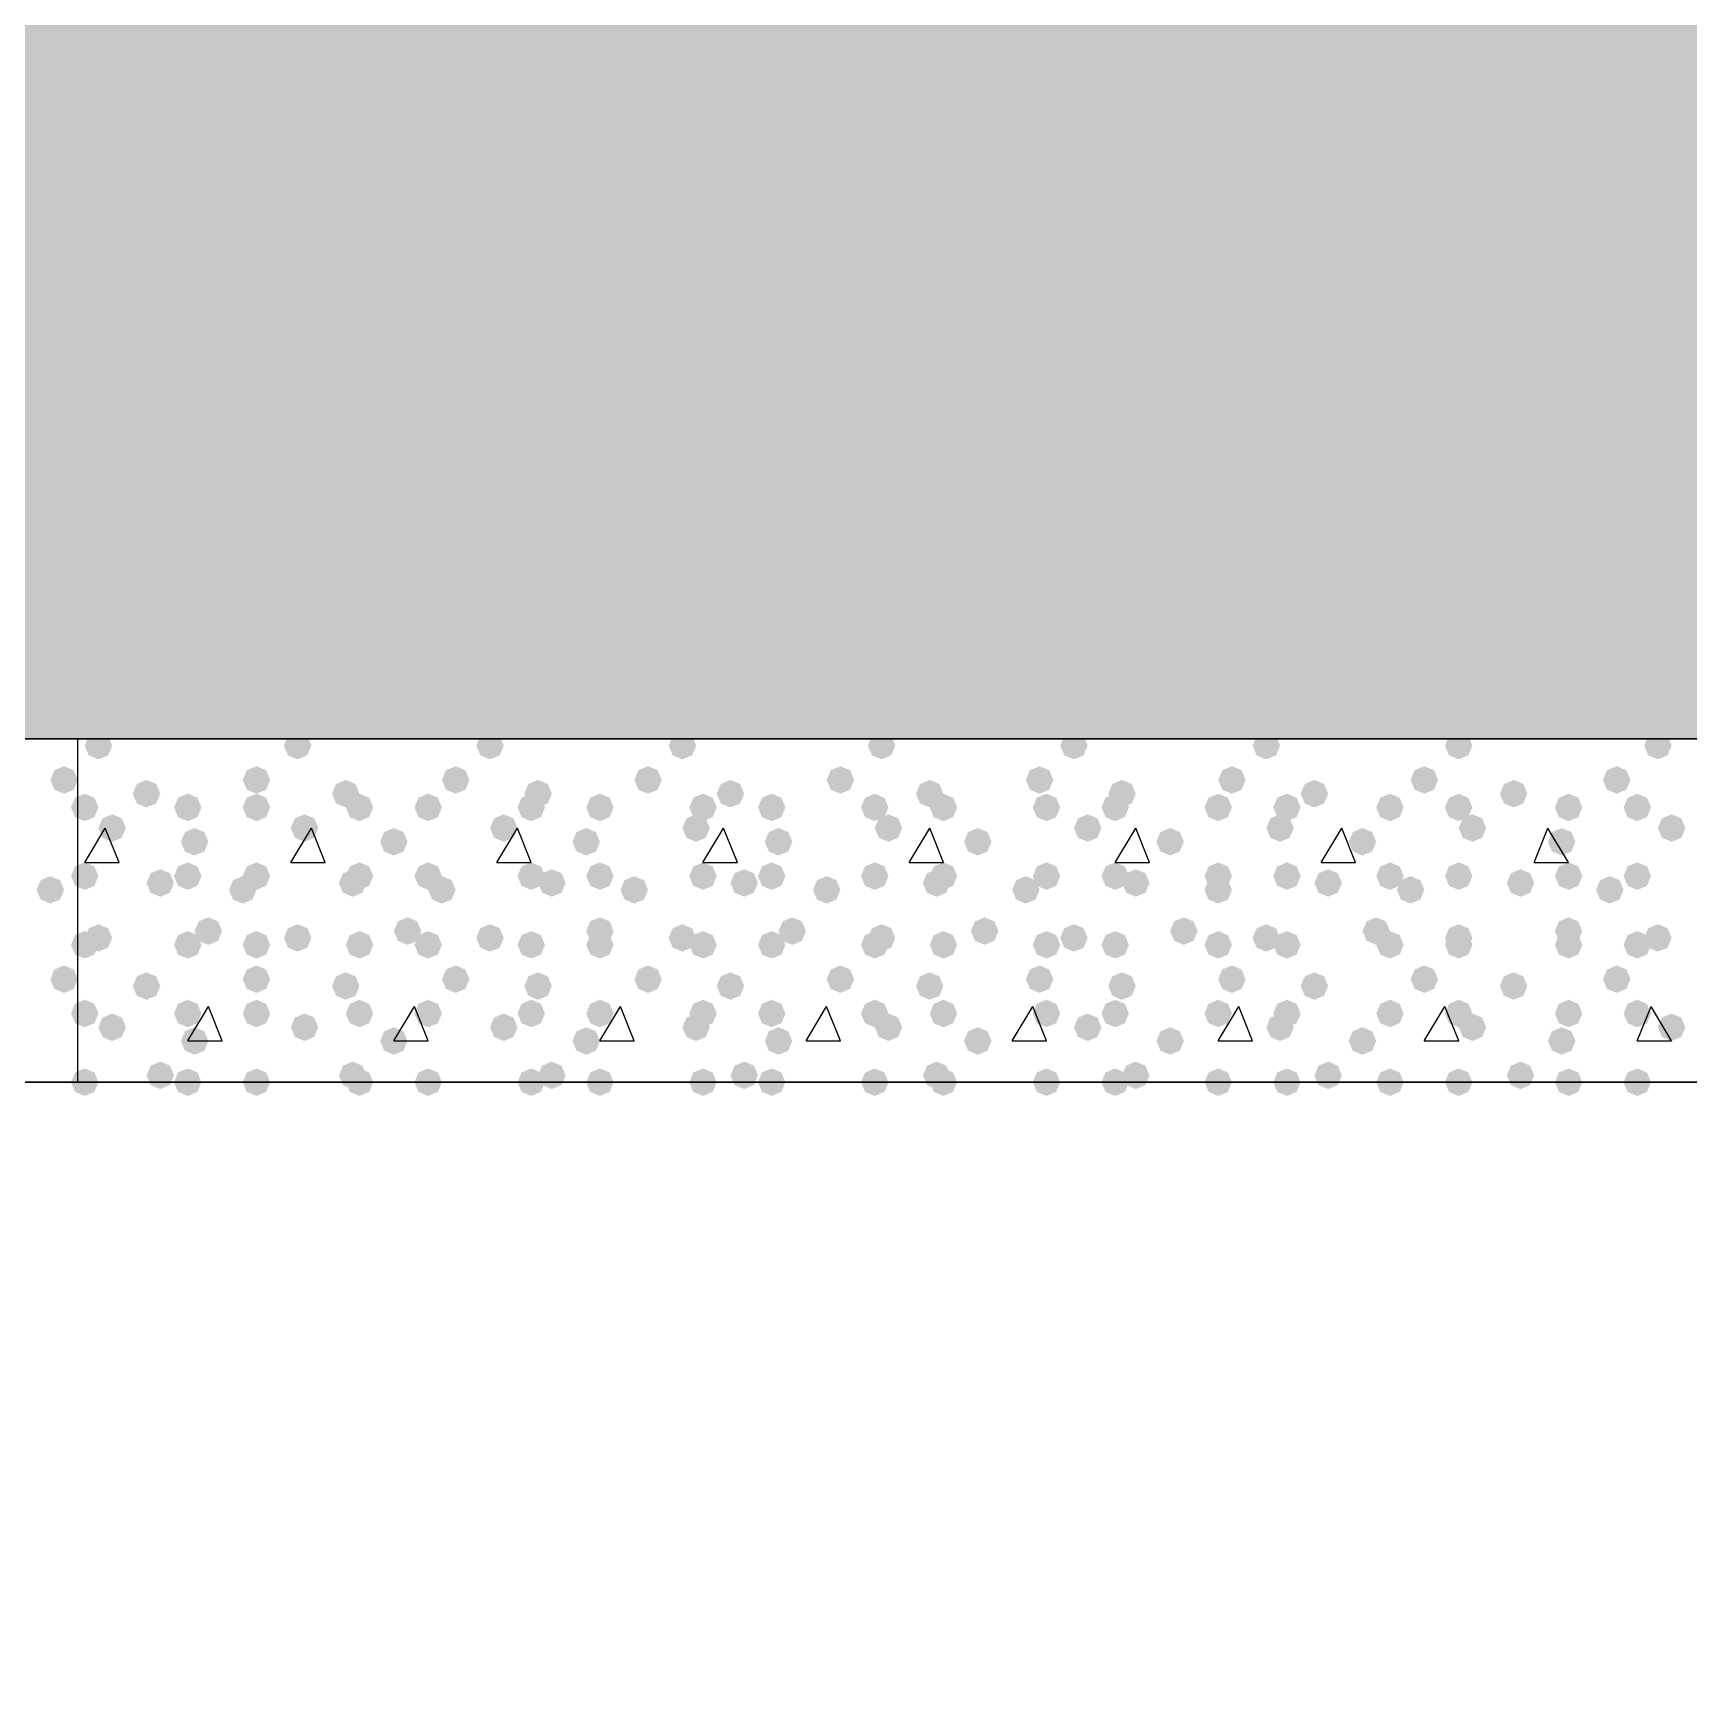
# Model space of a CAD drawing. Header units: millimetres. Extents: x 0 to 420, y 0 to 297.
# Drawn here: x 175.58 to 185.78, y 142.59 to 152.81 of the extents above; entities that cross this region are included whole.
import ezdxf

# ---------------------------------------------------------------- set-up
doc = ezdxf.new("R2010")
doc.units = ezdxf.units.MM
doc.layers.get('0').update_dxf_attribs({"linetype": 'CONTINUOUS'})

msp = doc.modelspace()

# ---------------------------------------------------------------- hatches: boundary and pattern name
at = {"true_color": 0x000008}
h = msp.add_hatch(color=0, dxfattribs=at)
h.paths.add_polyline_path([(379.603, 160.485667), (33.528, 160.485667), (379.603, 148.463)], flags=0)
h.paths.add_polyline_path([(33.528, 160.485667), (379.603, 148.463), (33.528, 148.463)], flags=0)
for points in [[(176.064333, 148.420667), (176.039463, 148.360871), (175.979667, 148.336), (175.919871, 148.360871), (175.895, 148.420667), (175.919871, 148.480462), (175.979667, 148.505333), (176.039462, 148.480463)], [(177.292, 148.420667), (177.267129, 148.360871), (177.207333, 148.336), (177.147538, 148.360871), (177.122667, 148.420667), (177.147537, 148.480462), (177.207333, 148.505333), (177.267129, 148.480463)], [(178.477333, 148.420667), (178.452463, 148.360871), (178.392667, 148.336), (178.332871, 148.360871), (178.308, 148.420667), (178.332871, 148.480462), (178.392667, 148.505333), (178.452462, 148.480463)], [(179.662667, 148.420667), (179.637796, 148.360871), (179.578, 148.336), (179.518204, 148.360871), (179.493333, 148.420667), (179.518204, 148.480462), (179.578, 148.505333), (179.637796, 148.480463)], [(180.890333, 148.420667), (180.865462, 148.360871), (180.805667, 148.336), (180.745871, 148.360871), (180.721, 148.420667), (180.745871, 148.480462), (180.805667, 148.505333), (180.865462, 148.480463)], [(182.075667, 148.420667), (182.050796, 148.360871), (181.991, 148.336), (181.931204, 148.360871), (181.906333, 148.420667), (181.931204, 148.480462), (181.991, 148.505333), (182.050796, 148.480463)], [(183.261, 148.420667), (183.236129, 148.360871), (183.176333, 148.336), (183.116538, 148.360871), (183.091667, 148.420667), (183.116537, 148.480462), (183.176333, 148.505333), (183.236129, 148.480463)], [(184.446333, 148.420667), (184.421462, 148.360871), (184.361667, 148.336), (184.301871, 148.360871), (184.277, 148.420667), (184.301871, 148.480462), (184.361667, 148.505333), (184.421462, 148.480463)], [(185.674, 148.420667), (185.649129, 148.360871), (185.589333, 148.336), (185.529538, 148.360871), (185.504667, 148.420667), (185.529537, 148.480462), (185.589333, 148.505333), (185.649129, 148.480463)], [(177.038, 148.209), (177.013129, 148.149204), (176.953333, 148.124333), (176.893538, 148.149204), (176.868667, 148.209), (176.893537, 148.268796), (176.953333, 148.293667), (177.013129, 148.268796)], [(178.265667, 148.209), (178.240796, 148.149204), (178.181, 148.124333), (178.121204, 148.149204), (178.096333, 148.209), (178.121204, 148.268796), (178.181, 148.293667), (178.240796, 148.268796)], [(179.451, 148.209), (179.426129, 148.149204), (179.366333, 148.124333), (179.306538, 148.149204), (179.281667, 148.209), (179.306537, 148.268796), (179.366333, 148.293667), (179.426129, 148.268796)], [(180.636333, 148.209), (180.611462, 148.149204), (180.551667, 148.124333), (180.491871, 148.149204), (180.467, 148.209), (180.491871, 148.268796), (180.551667, 148.293667), (180.611462, 148.268796)], [(181.864, 148.209), (181.839129, 148.149204), (181.779333, 148.124333), (181.719538, 148.149204), (181.694667, 148.209), (181.719537, 148.268796), (181.779333, 148.293667), (181.839129, 148.268796)], [(183.049333, 148.209), (183.024463, 148.149204), (182.964667, 148.124333), (182.904871, 148.149204), (182.88, 148.209), (182.904871, 148.268796), (182.964667, 148.293667), (183.024462, 148.268796)], [(184.234667, 148.209), (184.209796, 148.149204), (184.15, 148.124333), (184.090204, 148.149204), (184.065333, 148.209), (184.090204, 148.268796), (184.15, 148.293667), (184.209796, 148.268796)], [(185.42, 148.209), (185.395129, 148.149204), (185.335333, 148.124333), (185.275538, 148.149204), (185.250667, 148.209), (185.275537, 148.268796), (185.335333, 148.293667), (185.395129, 148.268796)], [(175.979667, 148.039667), (175.954796, 147.979871), (175.895, 147.955), (175.835204, 147.979871), (175.810333, 148.039667), (175.835204, 148.099462), (175.895, 148.124333), (175.954796, 148.099463)], [(176.360667, 148.124333), (176.335796, 148.064537), (176.276, 148.039667), (176.216204, 148.064537), (176.191333, 148.124333), (176.216204, 148.184129), (176.276, 148.209), (176.335796, 148.184129)], [(176.614667, 148.039667), (176.589796, 147.979871), (176.53, 147.955), (176.470204, 147.979871), (176.445333, 148.039667), (176.470204, 148.099462), (176.53, 148.124333), (176.589796, 148.099463)], [(177.038, 148.039667), (177.013129, 147.979871), (176.953333, 147.955), (176.893538, 147.979871), (176.868667, 148.039667), (176.893537, 148.099462), (176.953333, 148.124333), (177.013129, 148.099463)], [(177.588333, 148.124333), (177.563463, 148.064537), (177.503667, 148.039667), (177.443871, 148.064537), (177.419, 148.124333), (177.443871, 148.184129), (177.503667, 148.209), (177.563462, 148.184129)], [(177.673, 148.039667), (177.648129, 147.979871), (177.588333, 147.955), (177.528538, 147.979871), (177.503667, 148.039667), (177.528537, 148.099462), (177.588333, 148.124333), (177.648129, 148.099463)], [(178.096333, 148.039667), (178.071463, 147.979871), (178.011667, 147.955), (177.951871, 147.979871), (177.927, 148.039667), (177.951871, 148.099462), (178.011667, 148.124333), (178.071462, 148.099463)], [(178.731333, 148.039667), (178.706462, 147.979871), (178.646667, 147.955), (178.586871, 147.979871), (178.562, 148.039667), (178.586871, 148.099462), (178.646667, 148.124333), (178.706462, 148.099463)], [(178.773667, 148.124333), (178.748796, 148.064537), (178.689, 148.039667), (178.629204, 148.064537), (178.604333, 148.124333), (178.629204, 148.184129), (178.689, 148.209), (178.748796, 148.184129)], [(179.154667, 148.039667), (179.129796, 147.979871), (179.07, 147.955), (179.010204, 147.979871), (178.985333, 148.039667), (179.010204, 148.099462), (179.07, 148.124333), (179.129796, 148.099463)], [(179.789667, 148.039667), (179.764796, 147.979871), (179.705, 147.955), (179.645204, 147.979871), (179.620333, 148.039667), (179.645204, 148.099462), (179.705, 148.124333), (179.764796, 148.099463)], [(179.959, 148.124333), (179.934129, 148.064537), (179.874333, 148.039667), (179.814538, 148.064537), (179.789667, 148.124333), (179.814537, 148.184129), (179.874333, 148.209), (179.934129, 148.184129)], [(180.213, 148.039667), (180.188129, 147.979871), (180.128333, 147.955), (180.068537, 147.979871), (180.043667, 148.039667), (180.068537, 148.099462), (180.128333, 148.124333), (180.188129, 148.099463)], [(180.848, 148.039667), (180.823129, 147.979871), (180.763333, 147.955), (180.703537, 147.979871), (180.678667, 148.039667), (180.703537, 148.099462), (180.763333, 148.124333), (180.823129, 148.099463)], [(181.186667, 148.124333), (181.161796, 148.064537), (181.102, 148.039667), (181.042204, 148.064537), (181.017333, 148.124333), (181.042204, 148.184129), (181.102, 148.209), (181.161796, 148.184129)], [(181.271333, 148.039667), (181.246462, 147.979871), (181.186667, 147.955), (181.126871, 147.979871), (181.102, 148.039667), (181.126871, 148.099462), (181.186667, 148.124333), (181.246462, 148.099463)], [(181.906333, 148.039667), (181.881463, 147.979871), (181.821667, 147.955), (181.761871, 147.979871), (181.737, 148.039667), (181.761871, 148.099462), (181.821667, 148.124333), (181.881462, 148.099463)], [(182.329667, 148.039667), (182.304796, 147.979871), (182.245, 147.955), (182.185204, 147.979871), (182.160333, 148.039667), (182.185204, 148.099462), (182.245, 148.124333), (182.304796, 148.099463)], [(182.372, 148.124333), (182.347129, 148.064537), (182.287333, 148.039667), (182.227537, 148.064537), (182.202667, 148.124333), (182.227537, 148.184129), (182.287333, 148.209), (182.347129, 148.184129)], [(182.964667, 148.039667), (182.939796, 147.979871), (182.88, 147.955), (182.820204, 147.979871), (182.795333, 148.039667), (182.820204, 148.099462), (182.88, 148.124333), (182.939796, 148.099463)], [(183.388, 148.039667), (183.363129, 147.979871), (183.303333, 147.955), (183.243538, 147.979871), (183.218667, 148.039667), (183.243537, 148.099462), (183.303333, 148.124333), (183.363129, 148.099463)], [(183.557333, 148.124333), (183.532462, 148.064537), (183.472667, 148.039667), (183.412871, 148.064537), (183.388, 148.124333), (183.412871, 148.184129), (183.472667, 148.209), (183.532462, 148.184129)], [(184.023, 148.039667), (183.998129, 147.979871), (183.938333, 147.955), (183.878537, 147.979871), (183.853667, 148.039667), (183.878537, 148.099462), (183.938333, 148.124333), (183.998129, 148.099463)], [(184.446333, 148.039667), (184.421462, 147.979871), (184.361667, 147.955), (184.301871, 147.979871), (184.277, 148.039667), (184.301871, 148.099462), (184.361667, 148.124333), (184.421462, 148.099463)], [(184.785, 148.124333), (184.760129, 148.064537), (184.700333, 148.039667), (184.640537, 148.064537), (184.615667, 148.124333), (184.640537, 148.184129), (184.700333, 148.209), (184.760129, 148.184129)], [(185.123667, 148.039667), (185.098796, 147.979871), (185.039, 147.955), (184.979204, 147.979871), (184.954333, 148.039667), (184.979204, 148.099462), (185.039, 148.124333), (185.098796, 148.099463)], [(185.547, 148.039667), (185.522129, 147.979871), (185.462333, 147.955), (185.402537, 147.979871), (185.377667, 148.039667), (185.402537, 148.099462), (185.462333, 148.124333), (185.522129, 148.099463)], [(176.149, 147.912667), (176.124129, 147.852871), (176.064333, 147.828), (176.004538, 147.852871), (175.979667, 147.912667), (176.004537, 147.972462), (176.064333, 147.997333), (176.124129, 147.972463)], [(177.334333, 147.912667), (177.309463, 147.852871), (177.249667, 147.828), (177.189871, 147.852871), (177.165, 147.912667), (177.189871, 147.972462), (177.249667, 147.997333), (177.309462, 147.972463)], [(178.562, 147.912667), (178.537129, 147.852871), (178.477333, 147.828), (178.417537, 147.852871), (178.392667, 147.912667), (178.417537, 147.972462), (178.477333, 147.997333), (178.537129, 147.972463)], [(179.747333, 147.912667), (179.722463, 147.852871), (179.662667, 147.828), (179.602871, 147.852871), (179.578, 147.912667), (179.602871, 147.972462), (179.662667, 147.997333), (179.722462, 147.972463)], [(180.932667, 147.912667), (180.907796, 147.852871), (180.848, 147.828), (180.788204, 147.852871), (180.763333, 147.912667), (180.788204, 147.972462), (180.848, 147.997333), (180.907796, 147.972463)], [(182.160333, 147.912667), (182.135462, 147.852871), (182.075667, 147.828), (182.015871, 147.852871), (181.991, 147.912667), (182.015871, 147.972462), (182.075667, 147.997333), (182.135462, 147.972463)], [(183.345667, 147.912667), (183.320796, 147.852871), (183.261, 147.828), (183.201204, 147.852871), (183.176333, 147.912667), (183.201204, 147.972462), (183.261, 147.997333), (183.320796, 147.972463)], [(184.531, 147.912667), (184.506129, 147.852871), (184.446333, 147.828), (184.386538, 147.852871), (184.361667, 147.912667), (184.386537, 147.972462), (184.446333, 147.997333), (184.506129, 147.972463)], [(185.758667, 147.912667), (185.733796, 147.852871), (185.674, 147.828), (185.614204, 147.852871), (185.589333, 147.912667), (185.614204, 147.972462), (185.674, 147.997333), (185.733796, 147.972463)], [(176.657, 147.828), (176.632129, 147.768204), (176.572333, 147.743333), (176.512538, 147.768204), (176.487667, 147.828), (176.512537, 147.887796), (176.572333, 147.912667), (176.632129, 147.887796)], [(177.884667, 147.828), (177.859796, 147.768204), (177.8, 147.743333), (177.740204, 147.768204), (177.715333, 147.828), (177.740204, 147.887796), (177.8, 147.912667), (177.859796, 147.887796)], [(179.07, 147.828), (179.045129, 147.768204), (178.985333, 147.743333), (178.925538, 147.768204), (178.900667, 147.828), (178.925537, 147.887796), (178.985333, 147.912667), (179.045129, 147.887796)], [(180.255333, 147.828), (180.230462, 147.768204), (180.170667, 147.743333), (180.110871, 147.768204), (180.086, 147.828), (180.110871, 147.887796), (180.170667, 147.912667), (180.230462, 147.887796)], [(181.483, 147.828), (181.458129, 147.768204), (181.398333, 147.743333), (181.338538, 147.768204), (181.313667, 147.828), (181.338537, 147.887796), (181.398333, 147.912667), (181.458129, 147.887796)], [(182.668333, 147.828), (182.643463, 147.768204), (182.583667, 147.743333), (182.523871, 147.768204), (182.499, 147.828), (182.523871, 147.887796), (182.583667, 147.912667), (182.643462, 147.887796)], [(183.853667, 147.828), (183.828796, 147.768204), (183.769, 147.743333), (183.709204, 147.768204), (183.684333, 147.828), (183.709204, 147.887796), (183.769, 147.912667), (183.828796, 147.887796)], [(185.081333, 147.828), (185.056462, 147.768204), (184.996667, 147.743333), (184.936871, 147.768204), (184.912, 147.828), (184.936871, 147.887796), (184.996667, 147.912667), (185.056462, 147.887796)], [(175.979667, 147.616333), (175.954796, 147.556537), (175.895, 147.531667), (175.835204, 147.556537), (175.810333, 147.616333), (175.835204, 147.676129), (175.895, 147.701), (175.954796, 147.676129)], [(176.445333, 147.574), (176.420462, 147.514204), (176.360667, 147.489333), (176.300871, 147.514204), (176.276, 147.574), (176.300871, 147.633796), (176.360667, 147.658667), (176.420462, 147.633796)], [(176.614667, 147.616333), (176.589796, 147.556537), (176.53, 147.531667), (176.470204, 147.556537), (176.445333, 147.616333), (176.470204, 147.676129), (176.53, 147.701), (176.589796, 147.676129)], [(176.953333, 147.531667), (176.928462, 147.471871), (176.868667, 147.447), (176.808871, 147.471871), (176.784, 147.531667), (176.808871, 147.591462), (176.868667, 147.616333), (176.928462, 147.591463)], [(177.038, 147.616333), (177.013129, 147.556537), (176.953333, 147.531667), (176.893538, 147.556537), (176.868667, 147.616333), (176.893537, 147.676129), (176.953333, 147.701), (177.013129, 147.676129)], [(177.630667, 147.574), (177.605796, 147.514204), (177.546, 147.489333), (177.486204, 147.514204), (177.461333, 147.574), (177.486204, 147.633796), (177.546, 147.658667), (177.605796, 147.633796)], [(177.673, 147.616333), (177.648129, 147.556537), (177.588333, 147.531667), (177.528538, 147.556537), (177.503667, 147.616333), (177.528537, 147.676129), (177.588333, 147.701), (177.648129, 147.676129)], [(178.096333, 147.616333), (178.071463, 147.556537), (178.011667, 147.531667), (177.951871, 147.556537), (177.927, 147.616333), (177.951871, 147.676129), (178.011667, 147.701), (178.071462, 147.676129)], [(178.181, 147.531667), (178.156129, 147.471871), (178.096333, 147.447), (178.036538, 147.471871), (178.011667, 147.531667), (178.036537, 147.591462), (178.096333, 147.616333), (178.156129, 147.591463)], [(178.731333, 147.616333), (178.706462, 147.556537), (178.646667, 147.531667), (178.586871, 147.556537), (178.562, 147.616333), (178.586871, 147.676129), (178.646667, 147.701), (178.706462, 147.676129)], [(178.858333, 147.574), (178.833463, 147.514204), (178.773667, 147.489333), (178.713871, 147.514204), (178.689, 147.574), (178.713871, 147.633796), (178.773667, 147.658667), (178.833462, 147.633796)], [(179.154667, 147.616333), (179.129796, 147.556537), (179.07, 147.531667), (179.010204, 147.556537), (178.985333, 147.616333), (179.010204, 147.676129), (179.07, 147.701), (179.129796, 147.676129)], [(179.366333, 147.531667), (179.341462, 147.471871), (179.281667, 147.447), (179.221871, 147.471871), (179.197, 147.531667), (179.221871, 147.591462), (179.281667, 147.616333), (179.341462, 147.591463)], [(179.789667, 147.616333), (179.764796, 147.556537), (179.705, 147.531667), (179.645204, 147.556537), (179.620333, 147.616333), (179.645204, 147.676129), (179.705, 147.701), (179.764796, 147.676129)], [(180.043667, 147.574), (180.018796, 147.514204), (179.959, 147.489333), (179.899204, 147.514204), (179.874333, 147.574), (179.899204, 147.633796), (179.959, 147.658667), (180.018796, 147.633796)], [(180.213, 147.616333), (180.188129, 147.556537), (180.128333, 147.531667), (180.068537, 147.556537), (180.043667, 147.616333), (180.068537, 147.676129), (180.128333, 147.701), (180.188129, 147.676129)], [(180.551667, 147.531667), (180.526796, 147.471871), (180.467, 147.447), (180.407204, 147.471871), (180.382333, 147.531667), (180.407204, 147.591462), (180.467, 147.616333), (180.526796, 147.591463)], [(180.848, 147.616333), (180.823129, 147.556537), (180.763333, 147.531667), (180.703537, 147.556537), (180.678667, 147.616333), (180.703537, 147.676129), (180.763333, 147.701), (180.823129, 147.676129)], [(181.229, 147.574), (181.204129, 147.514204), (181.144333, 147.489333), (181.084538, 147.514204), (181.059667, 147.574), (181.084537, 147.633796), (181.144333, 147.658667), (181.204129, 147.633796)], [(181.271333, 147.616333), (181.246462, 147.556537), (181.186667, 147.531667), (181.126871, 147.556537), (181.102, 147.616333), (181.126871, 147.676129), (181.186667, 147.701), (181.246462, 147.676129)], [(181.779333, 147.531667), (181.754462, 147.471871), (181.694667, 147.447), (181.634871, 147.471871), (181.61, 147.531667), (181.634871, 147.591462), (181.694667, 147.616333), (181.754462, 147.591463)], [(181.906333, 147.616333), (181.881463, 147.556537), (181.821667, 147.531667), (181.761871, 147.556537), (181.737, 147.616333), (181.761871, 147.676129), (181.821667, 147.701), (181.881462, 147.676129)], [(182.329667, 147.616333), (182.304796, 147.556537), (182.245, 147.531667), (182.185204, 147.556537), (182.160333, 147.616333), (182.185204, 147.676129), (182.245, 147.701), (182.304796, 147.676129)], [(182.456667, 147.574), (182.431796, 147.514204), (182.372, 147.489333), (182.312204, 147.514204), (182.287333, 147.574), (182.312204, 147.633796), (182.372, 147.658667), (182.431796, 147.633796)], [(182.964667, 147.616333), (182.939796, 147.556537), (182.88, 147.531667), (182.820204, 147.556537), (182.795333, 147.616333), (182.820204, 147.676129), (182.88, 147.701), (182.939796, 147.676129)], [(182.964667, 147.531667), (182.939796, 147.471871), (182.88, 147.447), (182.820204, 147.471871), (182.795333, 147.531667), (182.820204, 147.591462), (182.88, 147.616333), (182.939796, 147.591463)], [(183.388, 147.616333), (183.363129, 147.556537), (183.303333, 147.531667), (183.243538, 147.556537), (183.218667, 147.616333), (183.243537, 147.676129), (183.303333, 147.701), (183.363129, 147.676129)], [(183.642, 147.574), (183.617129, 147.514204), (183.557333, 147.489333), (183.497537, 147.514204), (183.472667, 147.574), (183.497537, 147.633796), (183.557333, 147.658667), (183.617129, 147.633796)], [(184.023, 147.616333), (183.998129, 147.556537), (183.938333, 147.531667), (183.878537, 147.556537), (183.853667, 147.616333), (183.878537, 147.676129), (183.938333, 147.701), (183.998129, 147.676129)], [(184.15, 147.531667), (184.125129, 147.471871), (184.065333, 147.447), (184.005538, 147.471871), (183.980667, 147.531667), (184.005537, 147.591462), (184.065333, 147.616333), (184.125129, 147.591463)], [(184.446333, 147.616333), (184.421462, 147.556537), (184.361667, 147.531667), (184.301871, 147.556537), (184.277, 147.616333), (184.301871, 147.676129), (184.361667, 147.701), (184.421462, 147.676129)], [(184.827333, 147.574), (184.802462, 147.514204), (184.742667, 147.489333), (184.682871, 147.514204), (184.658, 147.574), (184.682871, 147.633796), (184.742667, 147.658667), (184.802462, 147.633796)], [(185.123667, 147.616333), (185.098796, 147.556537), (185.039, 147.531667), (184.979204, 147.556537), (184.954333, 147.616333), (184.979204, 147.676129), (185.039, 147.701), (185.098796, 147.676129)], [(185.377667, 147.531667), (185.352796, 147.471871), (185.293, 147.447), (185.233204, 147.471871), (185.208333, 147.531667), (185.233204, 147.591462), (185.293, 147.616333), (185.352796, 147.591463)], [(185.547, 147.616333), (185.522129, 147.556537), (185.462333, 147.531667), (185.402537, 147.556537), (185.377667, 147.616333), (185.402537, 147.676129), (185.462333, 147.701), (185.522129, 147.676129)], [(176.064333, 147.235333), (176.039463, 147.175537), (175.979667, 147.150667), (175.919871, 147.175537), (175.895, 147.235333), (175.919871, 147.295129), (175.979667, 147.32), (176.039462, 147.295129)], [(176.741667, 147.277667), (176.716796, 147.217871), (176.657, 147.193), (176.597204, 147.217871), (176.572333, 147.277667), (176.597204, 147.337462), (176.657, 147.362333), (176.716796, 147.337463)], [(177.292, 147.235333), (177.267129, 147.175537), (177.207333, 147.150667), (177.147538, 147.175537), (177.122667, 147.235333), (177.147537, 147.295129), (177.207333, 147.32), (177.267129, 147.295129)], [(177.969333, 147.277667), (177.944462, 147.217871), (177.884667, 147.193), (177.824871, 147.217871), (177.8, 147.277667), (177.824871, 147.337462), (177.884667, 147.362333), (177.944462, 147.337463)], [(178.477333, 147.235333), (178.452463, 147.175537), (178.392667, 147.150667), (178.332871, 147.175537), (178.308, 147.235333), (178.332871, 147.295129), (178.392667, 147.32), (178.452462, 147.295129)], [(179.154667, 147.277667), (179.129796, 147.217871), (179.07, 147.193), (179.010204, 147.217871), (178.985333, 147.277667), (179.010204, 147.337462), (179.07, 147.362333), (179.129796, 147.337463)], [(179.662667, 147.235333), (179.637796, 147.175537), (179.578, 147.150667), (179.518204, 147.175537), (179.493333, 147.235333), (179.518204, 147.295129), (179.578, 147.32), (179.637796, 147.295129)], [(180.34, 147.277667), (180.315129, 147.217871), (180.255333, 147.193), (180.195538, 147.217871), (180.170667, 147.277667), (180.195537, 147.337462), (180.255333, 147.362333), (180.315129, 147.337463)], [(180.890333, 147.235333), (180.865462, 147.175537), (180.805667, 147.150667), (180.745871, 147.175537), (180.721, 147.235333), (180.745871, 147.295129), (180.805667, 147.32), (180.865462, 147.295129)], [(181.525333, 147.277667), (181.500462, 147.217871), (181.440667, 147.193), (181.380871, 147.217871), (181.356, 147.277667), (181.380871, 147.337462), (181.440667, 147.362333), (181.500462, 147.337463)], [(182.075667, 147.235333), (182.050796, 147.175537), (181.991, 147.150667), (181.931204, 147.175537), (181.906333, 147.235333), (181.931204, 147.295129), (181.991, 147.32), (182.050796, 147.295129)], [(182.753, 147.277667), (182.728129, 147.217871), (182.668333, 147.193), (182.608538, 147.217871), (182.583667, 147.277667), (182.608537, 147.337462), (182.668333, 147.362333), (182.728129, 147.337463)], [(183.261, 147.235333), (183.236129, 147.175537), (183.176333, 147.150667), (183.116538, 147.175537), (183.091667, 147.235333), (183.116537, 147.295129), (183.176333, 147.32), (183.236129, 147.295129)], [(183.938333, 147.277667), (183.913462, 147.217871), (183.853667, 147.193), (183.793871, 147.217871), (183.769, 147.277667), (183.793871, 147.337462), (183.853667, 147.362333), (183.913462, 147.337463)], [(184.446333, 147.235333), (184.421462, 147.175537), (184.361667, 147.150667), (184.301871, 147.175537), (184.277, 147.235333), (184.301871, 147.295129), (184.361667, 147.32), (184.421462, 147.295129)], [(185.123667, 147.277667), (185.098796, 147.217871), (185.039, 147.193), (184.979204, 147.217871), (184.954333, 147.277667), (184.979204, 147.337462), (185.039, 147.362333), (185.098796, 147.337463)], [(185.674, 147.235333), (185.649129, 147.175537), (185.589333, 147.150667), (185.529538, 147.175537), (185.504667, 147.235333), (185.529537, 147.295129), (185.589333, 147.32), (185.649129, 147.295129)], [(175.979667, 147.193), (175.954796, 147.133204), (175.895, 147.108333), (175.835204, 147.133204), (175.810333, 147.193), (175.835204, 147.252796), (175.895, 147.277667), (175.954796, 147.252796)], [(176.614667, 147.193), (176.589796, 147.133204), (176.53, 147.108333), (176.470204, 147.133204), (176.445333, 147.193), (176.470204, 147.252796), (176.53, 147.277667), (176.589796, 147.252796)], [(177.038, 147.193), (177.013129, 147.133204), (176.953333, 147.108333), (176.893538, 147.133204), (176.868667, 147.193), (176.893537, 147.252796), (176.953333, 147.277667), (177.013129, 147.252796)], [(177.673, 147.193), (177.648129, 147.133204), (177.588333, 147.108333), (177.528538, 147.133204), (177.503667, 147.193), (177.528537, 147.252796), (177.588333, 147.277667), (177.648129, 147.252796)], [(178.096333, 147.193), (178.071463, 147.133204), (178.011667, 147.108333), (177.951871, 147.133204), (177.927, 147.193), (177.951871, 147.252796), (178.011667, 147.277667), (178.071462, 147.252796)], [(178.731333, 147.193), (178.706462, 147.133204), (178.646667, 147.108333), (178.586871, 147.133204), (178.562, 147.193), (178.586871, 147.252796), (178.646667, 147.277667), (178.706462, 147.252796)], [(179.154667, 147.193), (179.129796, 147.133204), (179.07, 147.108333), (179.010204, 147.133204), (178.985333, 147.193), (179.010204, 147.252796), (179.07, 147.277667), (179.129796, 147.252796)], [(179.789667, 147.193), (179.764796, 147.133204), (179.705, 147.108333), (179.645204, 147.133204), (179.620333, 147.193), (179.645204, 147.252796), (179.705, 147.277667), (179.764796, 147.252796)], [(180.213, 147.193), (180.188129, 147.133204), (180.128333, 147.108333), (180.068537, 147.133204), (180.043667, 147.193), (180.068537, 147.252796), (180.128333, 147.277667), (180.188129, 147.252796)], [(180.848, 147.193), (180.823129, 147.133204), (180.763333, 147.108333), (180.703537, 147.133204), (180.678667, 147.193), (180.703537, 147.252796), (180.763333, 147.277667), (180.823129, 147.252796)], [(181.271333, 147.193), (181.246462, 147.133204), (181.186667, 147.108333), (181.126871, 147.133204), (181.102, 147.193), (181.126871, 147.252796), (181.186667, 147.277667), (181.246462, 147.252796)], [(181.906333, 147.193), (181.881463, 147.133204), (181.821667, 147.108333), (181.761871, 147.133204), (181.737, 147.193), (181.761871, 147.252796), (181.821667, 147.277667), (181.881462, 147.252796)], [(182.329667, 147.193), (182.304796, 147.133204), (182.245, 147.108333), (182.185204, 147.133204), (182.160333, 147.193), (182.185204, 147.252796), (182.245, 147.277667), (182.304796, 147.252796)], [(182.964667, 147.193), (182.939796, 147.133204), (182.88, 147.108333), (182.820204, 147.133204), (182.795333, 147.193), (182.820204, 147.252796), (182.88, 147.277667), (182.939796, 147.252796)], [(183.388, 147.193), (183.363129, 147.133204), (183.303333, 147.108333), (183.243538, 147.133204), (183.218667, 147.193), (183.243537, 147.252796), (183.303333, 147.277667), (183.363129, 147.252796)], [(184.023, 147.193), (183.998129, 147.133204), (183.938333, 147.108333), (183.878537, 147.133204), (183.853667, 147.193), (183.878537, 147.252796), (183.938333, 147.277667), (183.998129, 147.252796)], [(184.446333, 147.193), (184.421462, 147.133204), (184.361667, 147.108333), (184.301871, 147.133204), (184.277, 147.193), (184.301871, 147.252796), (184.361667, 147.277667), (184.421462, 147.252796)], [(185.123667, 147.193), (185.098796, 147.133204), (185.039, 147.108333), (184.979204, 147.133204), (184.954333, 147.193), (184.979204, 147.252796), (185.039, 147.277667), (185.098796, 147.252796)], [(185.547, 147.193), (185.522129, 147.133204), (185.462333, 147.108333), (185.402537, 147.133204), (185.377667, 147.193), (185.402537, 147.252796), (185.462333, 147.277667), (185.522129, 147.252796)], [(176.360667, 146.939), (176.335796, 146.879204), (176.276, 146.854333), (176.216204, 146.879204), (176.191333, 146.939), (176.216204, 146.998796), (176.276, 147.023667), (176.335796, 146.998796)], [(177.038, 146.981333), (177.013129, 146.921537), (176.953333, 146.896667), (176.893538, 146.921537), (176.868667, 146.981333), (176.893537, 147.041129), (176.953333, 147.066), (177.013129, 147.041129)], [(177.588333, 146.939), (177.563463, 146.879204), (177.503667, 146.854333), (177.443871, 146.879204), (177.419, 146.939), (177.443871, 146.998796), (177.503667, 147.023667), (177.563462, 146.998796)], [(178.265667, 146.981333), (178.240796, 146.921537), (178.181, 146.896667), (178.121204, 146.921537), (178.096333, 146.981333), (178.121204, 147.041129), (178.181, 147.066), (178.240796, 147.041129)], [(178.773667, 146.939), (178.748796, 146.879204), (178.689, 146.854333), (178.629204, 146.879204), (178.604333, 146.939), (178.629204, 146.998796), (178.689, 147.023667), (178.748796, 146.998796)], [(179.451, 146.981333), (179.426129, 146.921537), (179.366333, 146.896667), (179.306538, 146.921537), (179.281667, 146.981333), (179.306537, 147.041129), (179.366333, 147.066), (179.426129, 147.041129)], [(179.959, 146.939), (179.934129, 146.879204), (179.874333, 146.854333), (179.814538, 146.879204), (179.789667, 146.939), (179.814537, 146.998796), (179.874333, 147.023667), (179.934129, 146.998796)], [(180.636333, 146.981333), (180.611462, 146.921537), (180.551667, 146.896667), (180.491871, 146.921537), (180.467, 146.981333), (180.491871, 147.041129), (180.551667, 147.066), (180.611462, 147.041129)], [(181.186667, 146.939), (181.161796, 146.879204), (181.102, 146.854333), (181.042204, 146.879204), (181.017333, 146.939), (181.042204, 146.998796), (181.102, 147.023667), (181.161796, 146.998796)], [(181.864, 146.981333), (181.839129, 146.921537), (181.779333, 146.896667), (181.719538, 146.921537), (181.694667, 146.981333), (181.719537, 147.041129), (181.779333, 147.066), (181.839129, 147.041129)], [(182.372, 146.939), (182.347129, 146.879204), (182.287333, 146.854333), (182.227537, 146.879204), (182.202667, 146.939), (182.227537, 146.998796), (182.287333, 147.023667), (182.347129, 146.998796)], [(183.049333, 146.981333), (183.024463, 146.921537), (182.964667, 146.896667), (182.904871, 146.921537), (182.88, 146.981333), (182.904871, 147.041129), (182.964667, 147.066), (183.024462, 147.041129)], [(183.557333, 146.939), (183.532462, 146.879204), (183.472667, 146.854333), (183.412871, 146.879204), (183.388, 146.939), (183.412871, 146.998796), (183.472667, 147.023667), (183.532462, 146.998796)], [(184.234667, 146.981333), (184.209796, 146.921537), (184.15, 146.896667), (184.090204, 146.921537), (184.065333, 146.981333), (184.090204, 147.041129), (184.15, 147.066), (184.209796, 147.041129)], [(184.785, 146.939), (184.760129, 146.879204), (184.700333, 146.854333), (184.640537, 146.879204), (184.615667, 146.939), (184.640537, 146.998796), (184.700333, 147.023667), (184.760129, 146.998796)], [(185.42, 146.981333), (185.395129, 146.921537), (185.335333, 146.896667), (185.275538, 146.921537), (185.250667, 146.981333), (185.275537, 147.041129), (185.335333, 147.066), (185.395129, 147.041129)], [(175.979667, 146.769667), (175.954796, 146.709871), (175.895, 146.685), (175.835204, 146.709871), (175.810333, 146.769667), (175.835204, 146.829462), (175.895, 146.854333), (175.954796, 146.829463)], [(176.614667, 146.769667), (176.589796, 146.709871), (176.53, 146.685), (176.470204, 146.709871), (176.445333, 146.769667), (176.470204, 146.829462), (176.53, 146.854333), (176.589796, 146.829463)], [(177.038, 146.769667), (177.013129, 146.709871), (176.953333, 146.685), (176.893538, 146.709871), (176.868667, 146.769667), (176.893537, 146.829462), (176.953333, 146.854333), (177.013129, 146.829463)], [(177.673, 146.769667), (177.648129, 146.709871), (177.588333, 146.685), (177.528538, 146.709871), (177.503667, 146.769667), (177.528537, 146.829462), (177.588333, 146.854333), (177.648129, 146.829463)], [(178.096333, 146.769667), (178.071463, 146.709871), (178.011667, 146.685), (177.951871, 146.709871), (177.927, 146.769667), (177.951871, 146.829462), (178.011667, 146.854333), (178.071462, 146.829463)], [(178.731333, 146.769667), (178.706462, 146.709871), (178.646667, 146.685), (178.586871, 146.709871), (178.562, 146.769667), (178.586871, 146.829462), (178.646667, 146.854333), (178.706462, 146.829463)], [(179.154667, 146.769667), (179.129796, 146.709871), (179.07, 146.685), (179.010204, 146.709871), (178.985333, 146.769667), (179.010204, 146.829462), (179.07, 146.854333), (179.129796, 146.829463)], [(179.789667, 146.769667), (179.764796, 146.709871), (179.705, 146.685), (179.645204, 146.709871), (179.620333, 146.769667), (179.645204, 146.829462), (179.705, 146.854333), (179.764796, 146.829463)], [(180.213, 146.769667), (180.188129, 146.709871), (180.128333, 146.685), (180.068537, 146.709871), (180.043667, 146.769667), (180.068537, 146.829462), (180.128333, 146.854333), (180.188129, 146.829463)], [(180.848, 146.769667), (180.823129, 146.709871), (180.763333, 146.685), (180.703537, 146.709871), (180.678667, 146.769667), (180.703537, 146.829462), (180.763333, 146.854333), (180.823129, 146.829463)], [(181.271333, 146.769667), (181.246462, 146.709871), (181.186667, 146.685), (181.126871, 146.709871), (181.102, 146.769667), (181.126871, 146.829462), (181.186667, 146.854333), (181.246462, 146.829463)], [(181.906333, 146.769667), (181.881463, 146.709871), (181.821667, 146.685), (181.761871, 146.709871), (181.737, 146.769667), (181.761871, 146.829462), (181.821667, 146.854333), (181.881462, 146.829463)], [(182.329667, 146.769667), (182.304796, 146.709871), (182.245, 146.685), (182.185204, 146.709871), (182.160333, 146.769667), (182.185204, 146.829462), (182.245, 146.854333), (182.304796, 146.829463)], [(182.964667, 146.769667), (182.939796, 146.709871), (182.88, 146.685), (182.820204, 146.709871), (182.795333, 146.769667), (182.820204, 146.829462), (182.88, 146.854333), (182.939796, 146.829463)], [(183.388, 146.769667), (183.363129, 146.709871), (183.303333, 146.685), (183.243538, 146.709871), (183.218667, 146.769667), (183.243537, 146.829462), (183.303333, 146.854333), (183.363129, 146.829463)], [(184.023, 146.769667), (183.998129, 146.709871), (183.938333, 146.685), (183.878537, 146.709871), (183.853667, 146.769667), (183.878537, 146.829462), (183.938333, 146.854333), (183.998129, 146.829463)], [(184.446333, 146.769667), (184.421462, 146.709871), (184.361667, 146.685), (184.301871, 146.709871), (184.277, 146.769667), (184.301871, 146.829462), (184.361667, 146.854333), (184.421462, 146.829463)], [(185.123667, 146.769667), (185.098796, 146.709871), (185.039, 146.685), (184.979204, 146.709871), (184.954333, 146.769667), (184.979204, 146.829462), (185.039, 146.854333), (185.098796, 146.829463)], [(185.547, 146.769667), (185.522129, 146.709871), (185.462333, 146.685), (185.402537, 146.709871), (185.377667, 146.769667), (185.402537, 146.829462), (185.462333, 146.854333), (185.522129, 146.829463)], [(176.149, 146.685), (176.124129, 146.625204), (176.064333, 146.600333), (176.004538, 146.625204), (175.979667, 146.685), (176.004537, 146.744796), (176.064333, 146.769667), (176.124129, 146.744796)], [(177.334333, 146.685), (177.309463, 146.625204), (177.249667, 146.600333), (177.189871, 146.625204), (177.165, 146.685), (177.189871, 146.744796), (177.249667, 146.769667), (177.309462, 146.744796)], [(178.562, 146.685), (178.537129, 146.625204), (178.477333, 146.600333), (178.417537, 146.625204), (178.392667, 146.685), (178.417537, 146.744796), (178.477333, 146.769667), (178.537129, 146.744796)], [(179.747333, 146.685), (179.722463, 146.625204), (179.662667, 146.600333), (179.602871, 146.625204), (179.578, 146.685), (179.602871, 146.744796), (179.662667, 146.769667), (179.722462, 146.744796)], [(180.932667, 146.685), (180.907796, 146.625204), (180.848, 146.600333), (180.788204, 146.625204), (180.763333, 146.685), (180.788204, 146.744796), (180.848, 146.769667), (180.907796, 146.744796)], [(182.160333, 146.685), (182.135462, 146.625204), (182.075667, 146.600333), (182.015871, 146.625204), (181.991, 146.685), (182.015871, 146.744796), (182.075667, 146.769667), (182.135462, 146.744796)], [(183.345667, 146.685), (183.320796, 146.625204), (183.261, 146.600333), (183.201204, 146.625204), (183.176333, 146.685), (183.201204, 146.744796), (183.261, 146.769667), (183.320796, 146.744796)], [(184.531, 146.685), (184.506129, 146.625204), (184.446333, 146.600333), (184.386538, 146.625204), (184.361667, 146.685), (184.386537, 146.744796), (184.446333, 146.769667), (184.506129, 146.744796)], [(185.758667, 146.685), (185.733796, 146.625204), (185.674, 146.600333), (185.614204, 146.625204), (185.589333, 146.685), (185.614204, 146.744796), (185.674, 146.769667), (185.733796, 146.744796)], [(176.657, 146.600333), (176.632129, 146.540537), (176.572333, 146.515667), (176.512538, 146.540537), (176.487667, 146.600333), (176.512537, 146.660129), (176.572333, 146.685), (176.632129, 146.660129)], [(177.884667, 146.600333), (177.859796, 146.540537), (177.8, 146.515667), (177.740204, 146.540537), (177.715333, 146.600333), (177.740204, 146.660129), (177.8, 146.685), (177.859796, 146.660129)], [(179.07, 146.600333), (179.045129, 146.540537), (178.985333, 146.515667), (178.925538, 146.540537), (178.900667, 146.600333), (178.925537, 146.660129), (178.985333, 146.685), (179.045129, 146.660129)], [(180.255333, 146.600333), (180.230462, 146.540537), (180.170667, 146.515667), (180.110871, 146.540537), (180.086, 146.600333), (180.110871, 146.660129), (180.170667, 146.685), (180.230462, 146.660129)], [(181.483, 146.600333), (181.458129, 146.540537), (181.398333, 146.515667), (181.338538, 146.540537), (181.313667, 146.600333), (181.338537, 146.660129), (181.398333, 146.685), (181.458129, 146.660129)], [(182.668333, 146.600333), (182.643463, 146.540537), (182.583667, 146.515667), (182.523871, 146.540537), (182.499, 146.600333), (182.523871, 146.660129), (182.583667, 146.685), (182.643462, 146.660129)], [(183.853667, 146.600333), (183.828796, 146.540537), (183.769, 146.515667), (183.709204, 146.540537), (183.684333, 146.600333), (183.709204, 146.660129), (183.769, 146.685), (183.828796, 146.660129)], [(185.081333, 146.600333), (185.056462, 146.540537), (184.996667, 146.515667), (184.936871, 146.540537), (184.912, 146.600333), (184.936871, 146.660129), (184.996667, 146.685), (185.056462, 146.660129)], [(175.979667, 146.346333), (175.954796, 146.286537), (175.895, 146.261667), (175.835204, 146.286537), (175.810333, 146.346333), (175.835204, 146.406129), (175.895, 146.431), (175.954796, 146.406129)], [(176.445333, 146.388667), (176.420462, 146.328871), (176.360667, 146.304), (176.300871, 146.328871), (176.276, 146.388667), (176.300871, 146.448462), (176.360667, 146.473333), (176.420462, 146.448463)], [(176.614667, 146.346333), (176.589796, 146.286537), (176.53, 146.261667), (176.470204, 146.286537), (176.445333, 146.346333), (176.470204, 146.406129), (176.53, 146.431), (176.589796, 146.406129)], [(177.038, 146.346333), (177.013129, 146.286537), (176.953333, 146.261667), (176.893538, 146.286537), (176.868667, 146.346333), (176.893537, 146.406129), (176.953333, 146.431), (177.013129, 146.406129)], [(177.630667, 146.388667), (177.605796, 146.328871), (177.546, 146.304), (177.486204, 146.328871), (177.461333, 146.388667), (177.486204, 146.448462), (177.546, 146.473333), (177.605796, 146.448463)], [(177.673, 146.346333), (177.648129, 146.286537), (177.588333, 146.261667), (177.528538, 146.286537), (177.503667, 146.346333), (177.528537, 146.406129), (177.588333, 146.431), (177.648129, 146.406129)], [(178.096333, 146.346333), (178.071463, 146.286537), (178.011667, 146.261667), (177.951871, 146.286537), (177.927, 146.346333), (177.951871, 146.406129), (178.011667, 146.431), (178.071462, 146.406129)], [(178.731333, 146.346333), (178.706462, 146.286537), (178.646667, 146.261667), (178.586871, 146.286537), (178.562, 146.346333), (178.586871, 146.406129), (178.646667, 146.431), (178.706462, 146.406129)], [(178.858333, 146.388667), (178.833463, 146.328871), (178.773667, 146.304), (178.713871, 146.328871), (178.689, 146.388667), (178.713871, 146.448462), (178.773667, 146.473333), (178.833462, 146.448463)], [(179.154667, 146.346333), (179.129796, 146.286537), (179.07, 146.261667), (179.010204, 146.286537), (178.985333, 146.346333), (179.010204, 146.406129), (179.07, 146.431), (179.129796, 146.406129)], [(179.789667, 146.346333), (179.764796, 146.286537), (179.705, 146.261667), (179.645204, 146.286537), (179.620333, 146.346333), (179.645204, 146.406129), (179.705, 146.431), (179.764796, 146.406129)], [(180.043667, 146.388667), (180.018796, 146.328871), (179.959, 146.304), (179.899204, 146.328871), (179.874333, 146.388667), (179.899204, 146.448462), (179.959, 146.473333), (180.018796, 146.448463)], [(180.213, 146.346333), (180.188129, 146.286537), (180.128333, 146.261667), (180.068537, 146.286537), (180.043667, 146.346333), (180.068537, 146.406129), (180.128333, 146.431), (180.188129, 146.406129)], [(180.848, 146.346333), (180.823129, 146.286537), (180.763333, 146.261667), (180.703537, 146.286537), (180.678667, 146.346333), (180.703537, 146.406129), (180.763333, 146.431), (180.823129, 146.406129)], [(181.229, 146.388667), (181.204129, 146.328871), (181.144333, 146.304), (181.084538, 146.328871), (181.059667, 146.388667), (181.084537, 146.448462), (181.144333, 146.473333), (181.204129, 146.448463)], [(181.271333, 146.346333), (181.246462, 146.286537), (181.186667, 146.261667), (181.126871, 146.286537), (181.102, 146.346333), (181.126871, 146.406129), (181.186667, 146.431), (181.246462, 146.406129)], [(181.906333, 146.346333), (181.881463, 146.286537), (181.821667, 146.261667), (181.761871, 146.286537), (181.737, 146.346333), (181.761871, 146.406129), (181.821667, 146.431), (181.881462, 146.406129)], [(182.329667, 146.346333), (182.304796, 146.286537), (182.245, 146.261667), (182.185204, 146.286537), (182.160333, 146.346333), (182.185204, 146.406129), (182.245, 146.431), (182.304796, 146.406129)], [(182.456667, 146.388667), (182.431796, 146.328871), (182.372, 146.304), (182.312204, 146.328871), (182.287333, 146.388667), (182.312204, 146.448462), (182.372, 146.473333), (182.431796, 146.448463)], [(182.964667, 146.346333), (182.939796, 146.286537), (182.88, 146.261667), (182.820204, 146.286537), (182.795333, 146.346333), (182.820204, 146.406129), (182.88, 146.431), (182.939796, 146.406129)], [(183.388, 146.346333), (183.363129, 146.286537), (183.303333, 146.261667), (183.243538, 146.286537), (183.218667, 146.346333), (183.243537, 146.406129), (183.303333, 146.431), (183.363129, 146.406129)], [(183.642, 146.388667), (183.617129, 146.328871), (183.557333, 146.304), (183.497537, 146.328871), (183.472667, 146.388667), (183.497537, 146.448462), (183.557333, 146.473333), (183.617129, 146.448463)], [(184.023, 146.346333), (183.998129, 146.286537), (183.938333, 146.261667), (183.878537, 146.286537), (183.853667, 146.346333), (183.878537, 146.406129), (183.938333, 146.431), (183.998129, 146.406129)], [(184.446333, 146.346333), (184.421462, 146.286537), (184.361667, 146.261667), (184.301871, 146.286537), (184.277, 146.346333), (184.301871, 146.406129), (184.361667, 146.431), (184.421462, 146.406129)], [(184.827333, 146.388667), (184.802462, 146.328871), (184.742667, 146.304), (184.682871, 146.328871), (184.658, 146.388667), (184.682871, 146.448462), (184.742667, 146.473333), (184.802462, 146.448463)], [(185.123667, 146.346333), (185.098796, 146.286537), (185.039, 146.261667), (184.979204, 146.286537), (184.954333, 146.346333), (184.979204, 146.406129), (185.039, 146.431), (185.098796, 146.406129)], [(185.547, 146.346333), (185.522129, 146.286537), (185.462333, 146.261667), (185.402537, 146.286537), (185.377667, 146.346333), (185.402537, 146.406129), (185.462333, 146.431), (185.522129, 146.406129)]]:
    msp.add_hatch(color=0, dxfattribs=at).paths.add_polyline_path(points, flags=0)
at = {"true_color": 0x000007}
for points in [[(175.852667, 148.209), (175.827796, 148.149204), (175.768, 148.124333), (175.708204, 148.149204), (175.683333, 148.209), (175.708204, 148.268796), (175.768, 148.293667), (175.827796, 148.268796)], [(175.768, 147.531667), (175.743129, 147.471871), (175.683333, 147.447), (175.623538, 147.471871), (175.598667, 147.531667), (175.623537, 147.591462), (175.683333, 147.616333), (175.743129, 147.591463)], [(175.852667, 146.981333), (175.827796, 146.921537), (175.768, 146.896667), (175.708204, 146.921537), (175.683333, 146.981333), (175.708204, 147.041129), (175.768, 147.066), (175.827796, 147.041129)]]:
    msp.add_hatch(color=0, dxfattribs=at).paths.add_polyline_path(points, flags=0)

# ---------------------------------------------------------------- linework, layer by layer
at = {"color": 0, "true_color": 0x000008}
msp.add_lwpolyline([(33.528, 160.485667), (379.603, 148.463), (33.528, 148.463)], close=True, dxfattribs=at)
at = {"color": 0, "true_color": 0x000007}
for points in [[(32.469667, 125.179667), (32.469667, 148.463), (380.661333, 148.463), (380.661333, 125.179667), (218.228333, 125.179667), (218.228333, 103.970667), (194.902667, 103.970667), (194.902667, 125.179667)], [(32.469667, 125.179667), (32.469667, 148.463), (380.661333, 148.463), (380.661333, 125.179667), (218.228333, 125.179667), (218.228333, 103.970667), (194.902667, 103.970667), (194.902667, 125.179667)], [(173.736, 148.463), (173.736, 146.346333), (175.852667, 146.346333), (175.852667, 148.463)]]:
    msp.add_lwpolyline(points, close=True, dxfattribs=at)
for points in [[(194.902667, 148.463), (175.852667, 148.463)], [(175.852667, 146.346333), (194.902667, 146.346333)]]:
    msp.add_lwpolyline(points, dxfattribs=at)
at = {"color": 0, "true_color": 0x000008}
for points in [[(175.895, 147.701), (176.022, 147.912667)], [(176.106667, 147.701), (176.022, 147.912667)], [(177.165, 147.701), (177.292, 147.912667)], [(177.376667, 147.701), (177.292, 147.912667)], [(178.435, 147.701), (178.562, 147.912667)], [(178.646667, 147.701), (178.562, 147.912667)], [(179.705, 147.701), (179.832, 147.912667)], [(179.916667, 147.701), (179.832, 147.912667)], [(180.975, 147.701), (181.102, 147.912667)], [(181.186667, 147.701), (181.102, 147.912667)], [(182.245, 147.701), (182.372, 147.912667)], [(182.456667, 147.701), (182.372, 147.912667)], [(183.515, 147.701), (183.642, 147.912667)], [(183.726667, 147.701), (183.642, 147.912667)], [(184.827333, 147.701), (184.912, 147.912667)], [(185.039, 147.701), (184.912, 147.912667)], [(175.895, 147.701), (176.106667, 147.701)], [(177.165, 147.701), (177.376667, 147.701)], [(178.435, 147.701), (178.646667, 147.701)], [(179.705, 147.701), (179.916667, 147.701)], [(180.975, 147.701), (181.186667, 147.701)], [(182.245, 147.701), (182.456667, 147.701)], [(183.515, 147.701), (183.726667, 147.701)], [(184.827333, 147.701), (185.039, 147.701)], [(176.53, 146.600333), (176.657, 146.812)], [(176.741667, 146.600333), (176.657, 146.812)], [(177.8, 146.600333), (177.927, 146.812)], [(178.011667, 146.600333), (177.927, 146.812)], [(179.07, 146.600333), (179.197, 146.812)], [(179.281667, 146.600333), (179.197, 146.812)], [(180.34, 146.600333), (180.467, 146.812)], [(180.551667, 146.600333), (180.467, 146.812)], [(181.61, 146.600333), (181.737, 146.812)], [(181.821667, 146.600333), (181.737, 146.812)], [(182.88, 146.600333), (183.007, 146.812)], [(183.091667, 146.600333), (183.007, 146.812)], [(184.15, 146.600333), (184.277, 146.812)], [(184.361667, 146.600333), (184.277, 146.812)], [(185.462333, 146.600333), (185.547, 146.812)], [(185.674, 146.600333), (185.547, 146.812)], [(176.53, 146.600333), (176.741667, 146.600333)], [(177.8, 146.600333), (178.011667, 146.600333)], [(179.07, 146.600333), (179.281667, 146.600333)], [(180.34, 146.600333), (180.551667, 146.600333)], [(181.61, 146.600333), (181.821667, 146.600333)], [(182.88, 146.600333), (183.091667, 146.600333)], [(184.15, 146.600333), (184.361667, 146.600333)], [(185.462333, 146.600333), (185.674, 146.600333)]]:
    msp.add_lwpolyline(points, dxfattribs=at)
at = {"color": 0, "true_color": 0x0000fd}
msp.add_lwpolyline([(216.111667, 127.296333), (378.544667, 127.296333), (378.544667, 146.346333), (34.586333, 146.346333), (34.586333, 127.296333), (197.019333, 127.296333), (197.019333, 106.087333), (216.111667, 106.087333)], close=True, dxfattribs=at)

doc.saveas('drawing.dxf')
